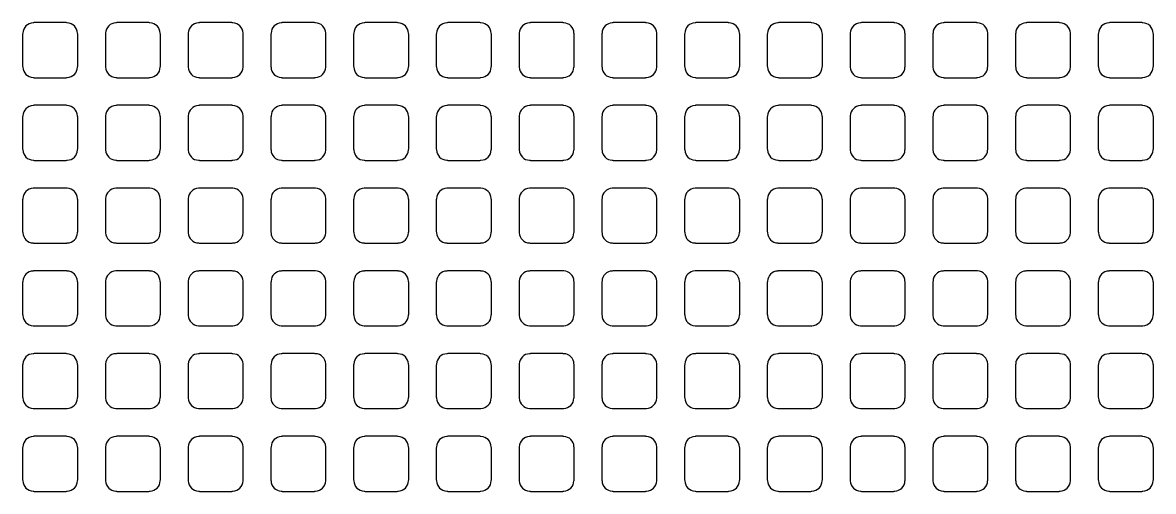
# Model space of a CAD drawing. Extents: x 0 to 248, y 0 to 175.
# Drawn here: x 82.748 to 84.831, y 143.569 to 144.432 of the extents above; entities that cross this region are included whole.
import ezdxf

# ---------------------------------------------------------------- set-up
doc = ezdxf.new("R2010")
doc.units = 0
doc.layers.add('gbr-dxf', color=7, linetype='Continuous')

msp = doc.modelspace()

# ---------------------------------------------------------------- linework, layer by layer
at = {"layer": 'gbr-dxf', "linetype": 'Continuous'}
for points in [[(82.7482, 144.3521, -0.098843), (82.7487, 144.3502, 0.393729), (82.7675, 144.3313, -0.104195), (82.7696, 144.3309), (82.8285, 144.3309, -0.101214), (82.8305, 144.3313, 0.393729), (82.8494, 144.3502, -0.09841), (82.8498, 144.3521), (82.8498, 144.4112, -0.101214), (82.8493, 144.4131, 0.393729), (82.8305, 144.432, -0.095482), (82.8286, 144.4324), (82.7694, 144.4324, -0.098843), (82.7675, 144.432, 0.393729), (82.7486, 144.4131, -0.088868), (82.7482, 144.4114)], [(82.9006, 144.3521, -0.098843), (82.9011, 144.3502, 0.393729), (82.9199, 144.3313, -0.101678), (82.9219, 144.3309), (82.981, 144.3309, -0.098843), (82.9829, 144.3313, 0.393729), (83.0017, 144.3502, -0.09841), (83.0022, 144.3521), (83.0022, 144.4112, -0.101214), (83.0017, 144.4131, 0.393729), (82.9828, 144.432, -0.09841), (82.9809, 144.4324), (82.9217, 144.4324, -0.089302), (82.9199, 144.4321, 0.393729), (82.9011, 144.4132, -0.101678), (82.9006, 144.4112)], [(83.053, 144.352, -0.095462), (83.0534, 144.3501, 0.393729), (83.0723, 144.3313, -0.095482), (83.0741, 144.3309), (83.1333, 144.3309, -0.104567), (83.1353, 144.3313, 0.393729), (83.1542, 144.3502, -0.088868), (83.1546, 144.3519), (83.1546, 144.4114, -0.092621), (83.1542, 144.4132, 0.393729), (83.1353, 144.432, -0.092282), (83.1335, 144.4324), (83.0741, 144.4324, -0.095462), (83.0723, 144.432, 0.393729), (83.0534, 144.4131, -0.09841), (83.053, 144.4112)], [(83.2054, 144.3521, -0.101214), (83.2058, 144.3502, 0.393729), (83.2247, 144.3313, -0.09841), (83.2266, 144.3309), (83.2858, 144.3309, -0.095462), (83.2876, 144.3313, 0.393729), (83.3065, 144.3501, -0.107228), (83.307, 144.3522), (83.307, 144.4113, -0.098843), (83.3066, 144.4132, 0.393729), (83.2877, 144.4321, -0.088868), (83.286, 144.4324), (83.2265, 144.4324, -0.092621), (83.2247, 144.432, 0.393729), (83.2059, 144.4132, -0.104195), (83.2054, 144.4112)], [(83.3578, 144.3519, -0.089302), (83.3582, 144.3501, 0.393729), (83.3771, 144.3313, -0.095482), (83.3789, 144.3309), (83.4381, 144.3309, -0.104567), (83.4401, 144.3313, 0.393729), (83.459, 144.3502, -0.095482), (83.4594, 144.3521), (83.4594, 144.4113, -0.098843), (83.459, 144.4132, 0.393729), (83.4401, 144.432, -0.092282), (83.4383, 144.4324), (83.3789, 144.4324, -0.095462), (83.3771, 144.432, 0.393729), (83.3582, 144.4131, -0.092282), (83.3578, 144.4114)], [(83.5102, 144.3522, -0.101214), (83.5107, 144.3502, 0.393729), (83.5295, 144.3313, -0.104195), (83.5316, 144.3309), (83.5905, 144.3309, -0.101214), (83.5925, 144.3313, 0.393729), (83.6114, 144.3502, -0.095482), (83.6118, 144.352), (83.6118, 144.4112, -0.098843), (83.6113, 144.4131, 0.393729), (83.5925, 144.432, -0.095482), (83.5906, 144.4324), (83.5314, 144.4324, -0.098843), (83.5295, 144.432, 0.393729), (83.5106, 144.4131, -0.092282), (83.5102, 144.4113)], [(83.6626, 144.3521, -0.098843), (83.663, 144.3502, 0.393729), (83.6819, 144.3313, -0.09841), (83.6838, 144.3309), (83.743, 144.3309, -0.095462), (83.7448, 144.3313, 0.393729), (83.7637, 144.3501, -0.09841), (83.7642, 144.352), (83.7642, 144.4115, -0.089302), (83.7638, 144.4132, 0.393729), (83.7449, 144.4321, -0.088868), (83.7432, 144.4324), (83.6837, 144.4324, -0.092621), (83.6819, 144.432, 0.393729), (83.6631, 144.4132, -0.101678), (83.6626, 144.4112)], [(83.815, 144.352, -0.098843), (83.8154, 144.3501, 0.393729), (83.8343, 144.3313, -0.095482), (83.8361, 144.3309), (83.8953, 144.3309, -0.104567), (83.8973, 144.3313, 0.393729), (83.9162, 144.3502, -0.09841), (83.9166, 144.3521), (83.9166, 144.4112, -0.101214), (83.9162, 144.4132, 0.393729), (83.8973, 144.432, -0.092282), (83.8955, 144.4324), (83.8361, 144.4324, -0.095462), (83.8343, 144.432, 0.393729), (83.8154, 144.4131, -0.101678), (83.815, 144.4112)], [(83.9674, 144.352, -0.095462), (83.9679, 144.3502, 0.393729), (83.9867, 144.3313, -0.101678), (83.9887, 144.3309), (84.0478, 144.3309, -0.098843), (84.0497, 144.3313, 0.393729), (84.0685, 144.3502, -0.101678), (84.069, 144.3521), (84.069, 144.4111, -0.104567), (84.0685, 144.4131, 0.393729), (84.0496, 144.432, -0.09841), (84.0477, 144.4324), (83.9885, 144.4324, -0.089302), (83.9867, 144.4321, 0.393729), (83.9679, 144.4132, -0.09841), (83.9674, 144.4113)], [(84.1198, 144.3522, -0.101214), (84.1203, 144.3502, 0.393729), (84.1391, 144.3313, -0.104195), (84.1412, 144.3309), (84.2001, 144.3309, -0.101214), (84.2021, 144.3313, 0.393729), (84.221, 144.3502, -0.095482), (84.2214, 144.352), (84.2214, 144.4112, -0.098843), (84.2209, 144.4131, 0.393729), (84.2021, 144.432, -0.095482), (84.2002, 144.4324), (84.141, 144.4324, -0.098843), (84.1391, 144.432, 0.393729), (84.1202, 144.4131, -0.092282), (84.1198, 144.4113)], [(84.2722, 144.352, -0.095462), (84.2726, 144.3501, 0.393729), (84.2915, 144.3313, -0.095482), (84.2933, 144.3309), (84.3525, 144.3309, -0.104567), (84.3545, 144.3313, 0.393729), (84.3734, 144.3502, -0.088868), (84.3738, 144.3519), (84.3738, 144.4114, -0.092621), (84.3734, 144.4132, 0.393729), (84.3545, 144.432, -0.092282), (84.3527, 144.4324), (84.2933, 144.4324, -0.095462), (84.2915, 144.432, 0.393729), (84.2726, 144.4131, -0.09841), (84.2722, 144.4112)], [(84.4246, 144.3521, -0.101214), (84.425, 144.3502, 0.393729), (84.4439, 144.3313, -0.09841), (84.4458, 144.3309), (84.505, 144.3309, -0.095462), (84.5068, 144.3313, 0.393729), (84.5257, 144.3501, -0.107228), (84.5262, 144.3522), (84.5262, 144.4113, -0.098843), (84.5258, 144.4132, 0.393729), (84.5069, 144.4321, -0.088868), (84.5052, 144.4324), (84.4457, 144.4324, -0.092621), (84.4439, 144.432, 0.393729), (84.4251, 144.4132, -0.104195), (84.4246, 144.4112)], [(84.577, 144.3519, -0.089302), (84.5774, 144.3501, 0.393729), (84.5963, 144.3313, -0.095482), (84.5981, 144.3309), (84.6573, 144.3309, -0.104567), (84.6593, 144.3313, 0.393729), (84.6782, 144.3502, -0.095482), (84.6786, 144.3521), (84.6786, 144.4113, -0.098843), (84.6782, 144.4132, 0.393729), (84.6593, 144.432, -0.092282), (84.6575, 144.4324), (84.5981, 144.4324, -0.095462), (84.5963, 144.432, 0.393729), (84.5774, 144.4131, -0.092282), (84.577, 144.4114)], [(84.7294, 144.352, -0.095462), (84.7298, 144.3502, 0.393729), (84.7487, 144.3313, -0.09841), (84.7506, 144.3309), (84.8098, 144.3309, -0.095462), (84.8116, 144.3313, 0.393729), (84.8305, 144.3501, -0.101678), (84.831, 144.3521), (84.831, 144.4114, -0.092621), (84.8306, 144.4132, 0.393729), (84.8117, 144.4321, -0.088868), (84.81, 144.4324), (84.7505, 144.4324, -0.092621), (84.7487, 144.432, 0.393729), (84.7299, 144.4132, -0.09841), (84.7294, 144.4113)], [(82.7482, 144.1997, -0.098843), (82.7487, 144.1978, 0.393729), (82.7675, 144.1789, -0.101678), (82.7695, 144.1785), (82.8286, 144.1785, -0.098843), (82.8305, 144.1789, 0.393729), (82.8494, 144.1978, -0.09841), (82.8498, 144.1997), (82.8498, 144.2588, -0.101214), (82.8493, 144.2607, 0.393729), (82.8305, 144.2796, -0.09841), (82.8286, 144.2801), (82.7694, 144.2801, -0.101214), (82.7675, 144.2796, 0.393729), (82.7486, 144.2607, -0.088868), (82.7482, 144.259)], [(82.9006, 144.1997, -0.098843), (82.9011, 144.1978, 0.393729), (82.9199, 144.1789, -0.09841), (82.9218, 144.1785), (82.981, 144.1785, -0.095462), (82.9829, 144.1789, 0.393729), (83.0017, 144.1978, -0.09841), (83.0022, 144.1997), (83.0022, 144.2588, -0.101214), (83.0017, 144.2607, 0.393729), (82.9828, 144.2796, -0.101678), (82.9809, 144.2801), (82.9217, 144.2801, -0.092621), (82.9199, 144.2797, 0.393729), (82.9011, 144.2608, -0.101678), (82.9006, 144.2588)], [(83.053, 144.1996, -0.095462), (83.0534, 144.1977, 0.393729), (83.0723, 144.1789, -0.092282), (83.0741, 144.1785), (83.1334, 144.1785, -0.101214), (83.1353, 144.1789, 0.393729), (83.1542, 144.1978, -0.088868), (83.1546, 144.1995), (83.1546, 144.259, -0.092621), (83.1542, 144.2608, 0.393729), (83.1353, 144.2796, -0.095482), (83.1334, 144.2801), (83.0742, 144.2801, -0.098843), (83.0723, 144.2796, 0.393729), (83.0534, 144.2607, -0.09841), (83.053, 144.2588)], [(83.2054, 144.1997, -0.101214), (83.2058, 144.1978, 0.393729), (83.2247, 144.1789, -0.095482), (83.2265, 144.1785), (83.2859, 144.1785, -0.092621), (83.2876, 144.1789, 0.393729), (83.3065, 144.1977, -0.107228), (83.307, 144.1998), (83.307, 144.2589, -0.098843), (83.3066, 144.2608, 0.393729), (83.2877, 144.2797, -0.092282), (83.2859, 144.2801), (83.2266, 144.2801, -0.095462), (83.2247, 144.2796, 0.393729), (83.2059, 144.2608, -0.104195), (83.2054, 144.2588)], [(83.3578, 144.1995, -0.089302), (83.3582, 144.1977, 0.393729), (83.3771, 144.1789, -0.092282), (83.3789, 144.1785), (83.4382, 144.1785, -0.101214), (83.4401, 144.1789, 0.393729), (83.459, 144.1978, -0.095482), (83.4594, 144.1997), (83.4594, 144.2589, -0.098843), (83.459, 144.2608, 0.393729), (83.4401, 144.2796, -0.095482), (83.4382, 144.2801), (83.379, 144.2801, -0.098843), (83.3771, 144.2796, 0.393729), (83.3582, 144.2607, -0.092282), (83.3578, 144.259)], [(83.5102, 144.1998, -0.101214), (83.5107, 144.1978, 0.393729), (83.5295, 144.1789, -0.101678), (83.5315, 144.1785), (83.5906, 144.1785, -0.098843), (83.5925, 144.1789, 0.393729), (83.6114, 144.1978, -0.095482), (83.6118, 144.1996), (83.6118, 144.2588, -0.098843), (83.6113, 144.2607, 0.393729), (83.5925, 144.2796, -0.09841), (83.5906, 144.2801), (83.5314, 144.2801, -0.101214), (83.5295, 144.2796, 0.393729), (83.5106, 144.2607, -0.092282), (83.5102, 144.2589)], [(83.6626, 144.1997, -0.098843), (83.663, 144.1978, 0.393729), (83.6819, 144.1789, -0.095482), (83.6837, 144.1785), (83.7431, 144.1785, -0.092621), (83.7448, 144.1789, 0.393729), (83.7637, 144.1977, -0.09841), (83.7642, 144.1996), (83.7642, 144.2591, -0.089302), (83.7638, 144.2608, 0.393729), (83.7449, 144.2797, -0.092282), (83.7431, 144.2801), (83.6838, 144.2801, -0.095462), (83.6819, 144.2796, 0.393729), (83.6631, 144.2608, -0.101678), (83.6626, 144.2588)], [(83.815, 144.1996, -0.098843), (83.8154, 144.1977, 0.393729), (83.8343, 144.1789, -0.092282), (83.8361, 144.1785), (83.8954, 144.1785, -0.101214), (83.8973, 144.1789, 0.393729), (83.9162, 144.1978, -0.09841), (83.9166, 144.1997), (83.9166, 144.2588, -0.101214), (83.9162, 144.2608, 0.393729), (83.8973, 144.2796, -0.095482), (83.8954, 144.2801), (83.8362, 144.2801, -0.098843), (83.8343, 144.2796, 0.393729), (83.8154, 144.2607, -0.101678), (83.815, 144.2588)], [(83.9674, 144.1996, -0.095462), (83.9679, 144.1978, 0.393729), (83.9867, 144.1789, -0.09841), (83.9886, 144.1785), (84.0478, 144.1785, -0.095462), (84.0497, 144.1789, 0.393729), (84.0685, 144.1978, -0.101678), (84.069, 144.1997), (84.069, 144.2587, -0.104567), (84.0685, 144.2607, 0.393729), (84.0496, 144.2796, -0.101678), (84.0477, 144.2801), (83.9885, 144.2801, -0.092621), (83.9867, 144.2797, 0.393729), (83.9679, 144.2608, -0.09841), (83.9674, 144.2589)], [(84.1198, 144.1998, -0.101214), (84.1203, 144.1978, 0.393729), (84.1391, 144.1789, -0.101678), (84.1411, 144.1785), (84.2002, 144.1785, -0.098843), (84.2021, 144.1789, 0.393729), (84.221, 144.1978, -0.095482), (84.2214, 144.1996), (84.2214, 144.2588, -0.098843), (84.2209, 144.2607, 0.393729), (84.2021, 144.2796, -0.09841), (84.2002, 144.2801), (84.141, 144.2801, -0.101214), (84.1391, 144.2796, 0.393729), (84.1202, 144.2607, -0.092282), (84.1198, 144.2589)], [(84.2722, 144.1996, -0.095462), (84.2726, 144.1977, 0.393729), (84.2915, 144.1789, -0.092282), (84.2933, 144.1785), (84.3526, 144.1785, -0.101214), (84.3545, 144.1789, 0.393729), (84.3734, 144.1978, -0.088868), (84.3738, 144.1995), (84.3738, 144.259, -0.092621), (84.3734, 144.2608, 0.393729), (84.3545, 144.2796, -0.095482), (84.3526, 144.2801), (84.2934, 144.2801, -0.098843), (84.2915, 144.2796, 0.393729), (84.2726, 144.2607, -0.09841), (84.2722, 144.2588)], [(84.4246, 144.1997, -0.101214), (84.425, 144.1978, 0.393729), (84.4439, 144.1789, -0.095482), (84.4457, 144.1785), (84.5051, 144.1785, -0.092621), (84.5068, 144.1789, 0.393729), (84.5257, 144.1977, -0.107228), (84.5262, 144.1998), (84.5262, 144.2589, -0.098843), (84.5258, 144.2608, 0.393729), (84.5069, 144.2797, -0.092282), (84.5051, 144.2801), (84.4458, 144.2801, -0.095462), (84.4439, 144.2796, 0.393729), (84.4251, 144.2608, -0.104195), (84.4246, 144.2588)], [(84.577, 144.1995, -0.089302), (84.5774, 144.1977, 0.393729), (84.5963, 144.1789, -0.092282), (84.5981, 144.1785), (84.6574, 144.1785, -0.101214), (84.6593, 144.1789, 0.393729), (84.6782, 144.1978, -0.095482), (84.6786, 144.1997), (84.6786, 144.2589, -0.098843), (84.6782, 144.2608, 0.393729), (84.6593, 144.2796, -0.095482), (84.6574, 144.2801), (84.5982, 144.2801, -0.098843), (84.5963, 144.2796, 0.393729), (84.5774, 144.2607, -0.092282), (84.577, 144.259)], [(84.7294, 144.1996, -0.095462), (84.7298, 144.1978, 0.393729), (84.7487, 144.1789, -0.095482), (84.7505, 144.1785), (84.8099, 144.1785, -0.092621), (84.8116, 144.1789, 0.393729), (84.8305, 144.1977, -0.101678), (84.831, 144.1997), (84.831, 144.259, -0.092621), (84.8306, 144.2608, 0.393729), (84.8117, 144.2797, -0.092282), (84.8099, 144.2801), (84.7506, 144.2801, -0.095462), (84.7487, 144.2796, 0.393729), (84.7299, 144.2608, -0.09841), (84.7294, 144.2589)], [(82.7482, 144.0473, -0.098843), (82.7487, 144.0454, 0.393729), (82.7675, 144.0265, -0.09841), (82.7694, 144.0261), (82.8286, 144.0261, -0.095462), (82.8305, 144.0265, 0.393729), (82.8494, 144.0454, -0.09841), (82.8498, 144.0473), (82.8498, 144.1064, -0.101214), (82.8493, 144.1083, 0.393729), (82.8305, 144.1272, -0.101678), (82.8285, 144.1277), (82.7695, 144.1277, -0.104567), (82.7675, 144.1272, 0.393729), (82.7486, 144.1083, -0.088868), (82.7482, 144.1066)], [(82.9006, 144.0473, -0.098843), (82.9011, 144.0454, 0.393729), (82.9199, 144.0265, -0.095482), (82.9218, 144.0261), (82.9811, 144.0261, -0.092621), (82.9829, 144.0265, 0.393729), (83.0017, 144.0454, -0.09841), (83.0022, 144.0473), (83.0022, 144.1064, -0.101214), (83.0017, 144.1083, 0.393729), (82.9828, 144.1272, -0.104195), (82.9808, 144.1277), (82.9218, 144.1277, -0.095462), (82.9199, 144.1273, 0.393729), (82.9011, 144.1084, -0.101678), (82.9006, 144.1064)], [(83.053, 144.0472, -0.095462), (83.0534, 144.0453, 0.393729), (83.0723, 144.0265, -0.088868), (83.074, 144.0261), (83.1334, 144.0261, -0.098843), (83.1353, 144.0265, 0.393729), (83.1542, 144.0454, -0.088868), (83.1546, 144.0471), (83.1546, 144.1066, -0.092621), (83.1542, 144.1084, 0.393729), (83.1353, 144.1272, -0.09841), (83.1334, 144.1277), (83.0742, 144.1277, -0.101214), (83.0723, 144.1272, 0.393729), (83.0534, 144.1083, -0.09841), (83.053, 144.1064)], [(83.2054, 144.0473, -0.101214), (83.2058, 144.0454, 0.393729), (83.2247, 144.0265, -0.092282), (83.2265, 144.0261), (83.2859, 144.0261, -0.089302), (83.2876, 144.0265, 0.393729), (83.3065, 144.0453, -0.107228), (83.307, 144.0474), (83.307, 144.1065, -0.098843), (83.3066, 144.1084, 0.393729), (83.2877, 144.1273, -0.095482), (83.2859, 144.1277), (83.2266, 144.1277, -0.098843), (83.2247, 144.1272, 0.393729), (83.2059, 144.1084, -0.104195), (83.2054, 144.1064)], [(83.3578, 144.0471, -0.089302), (83.3582, 144.0453, 0.393729), (83.3771, 144.0265, -0.088868), (83.3788, 144.0261), (83.4382, 144.0261, -0.098843), (83.4401, 144.0265, 0.393729), (83.459, 144.0454, -0.095482), (83.4594, 144.0473), (83.4594, 144.1065, -0.098843), (83.459, 144.1084, 0.393729), (83.4401, 144.1272, -0.09841), (83.4382, 144.1277), (83.379, 144.1277, -0.101214), (83.3771, 144.1272, 0.393729), (83.3582, 144.1083, -0.092282), (83.3578, 144.1066)], [(83.5102, 144.0474, -0.101214), (83.5107, 144.0454, 0.393729), (83.5295, 144.0265, -0.09841), (83.5314, 144.0261), (83.5906, 144.0261, -0.095462), (83.5925, 144.0265, 0.393729), (83.6114, 144.0454, -0.095482), (83.6118, 144.0472), (83.6118, 144.1064, -0.098843), (83.6113, 144.1083, 0.393729), (83.5925, 144.1272, -0.101678), (83.5905, 144.1277), (83.5315, 144.1277, -0.104567), (83.5295, 144.1272, 0.393729), (83.5106, 144.1083, -0.092282), (83.5102, 144.1065)], [(83.6626, 144.0473, -0.098843), (83.663, 144.0454, 0.393729), (83.6819, 144.0265, -0.092282), (83.6837, 144.0261), (83.7431, 144.0261, -0.089302), (83.7448, 144.0265, 0.393729), (83.7637, 144.0453, -0.09841), (83.7642, 144.0472), (83.7642, 144.1067, -0.089302), (83.7638, 144.1084, 0.393729), (83.7449, 144.1273, -0.095482), (83.7431, 144.1277), (83.6838, 144.1277, -0.098843), (83.6819, 144.1272, 0.393729), (83.6631, 144.1084, -0.101678), (83.6626, 144.1064)], [(83.815, 144.0472, -0.098843), (83.8154, 144.0453, 0.393729), (83.8343, 144.0265, -0.088868), (83.836, 144.0261), (83.8954, 144.0261, -0.098843), (83.8973, 144.0265, 0.393729), (83.9162, 144.0454, -0.09841), (83.9166, 144.0473), (83.9166, 144.1064, -0.101214), (83.9162, 144.1084, 0.393729), (83.8973, 144.1272, -0.09841), (83.8954, 144.1277), (83.8362, 144.1277, -0.101214), (83.8343, 144.1272, 0.393729), (83.8154, 144.1083, -0.101678), (83.815, 144.1064)], [(83.9674, 144.0472, -0.095462), (83.9679, 144.0454, 0.393729), (83.9867, 144.0265, -0.095482), (83.9886, 144.0261), (84.0479, 144.0261, -0.092621), (84.0497, 144.0265, 0.393729), (84.0685, 144.0454, -0.101678), (84.069, 144.0473), (84.069, 144.1063, -0.104567), (84.0685, 144.1083, 0.393729), (84.0496, 144.1272, -0.104195), (84.0476, 144.1277), (83.9886, 144.1277, -0.095462), (83.9867, 144.1273, 0.393729), (83.9679, 144.1084, -0.09841), (83.9674, 144.1065)], [(84.1198, 144.0474, -0.101214), (84.1203, 144.0454, 0.393729), (84.1391, 144.0265, -0.09841), (84.141, 144.0261), (84.2002, 144.0261, -0.095462), (84.2021, 144.0265, 0.393729), (84.221, 144.0454, -0.095482), (84.2214, 144.0472), (84.2214, 144.1064, -0.098843), (84.2209, 144.1083, 0.393729), (84.2021, 144.1272, -0.101678), (84.2001, 144.1277), (84.1411, 144.1277, -0.104567), (84.1391, 144.1272, 0.393729), (84.1202, 144.1083, -0.092282), (84.1198, 144.1065)], [(84.2722, 144.0472, -0.095462), (84.2726, 144.0453, 0.393729), (84.2915, 144.0265, -0.088868), (84.2932, 144.0261), (84.3526, 144.0261, -0.098843), (84.3545, 144.0265, 0.393729), (84.3734, 144.0454, -0.088868), (84.3738, 144.0471), (84.3738, 144.1066, -0.092621), (84.3734, 144.1084, 0.393729), (84.3545, 144.1272, -0.09841), (84.3526, 144.1277), (84.2934, 144.1277, -0.101214), (84.2915, 144.1272, 0.393729), (84.2726, 144.1083, -0.09841), (84.2722, 144.1064)], [(84.4246, 144.0473, -0.101214), (84.425, 144.0454, 0.393729), (84.4439, 144.0265, -0.092282), (84.4457, 144.0261), (84.5051, 144.0261, -0.089302), (84.5068, 144.0265, 0.393729), (84.5257, 144.0453, -0.107228), (84.5262, 144.0474), (84.5262, 144.1065, -0.098843), (84.5258, 144.1084, 0.393729), (84.5069, 144.1273, -0.095482), (84.5051, 144.1277), (84.4458, 144.1277, -0.098843), (84.4439, 144.1272, 0.393729), (84.4251, 144.1084, -0.104195), (84.4246, 144.1064)], [(84.577, 144.0471, -0.089302), (84.5774, 144.0453, 0.393729), (84.5963, 144.0265, -0.088868), (84.598, 144.0261), (84.6574, 144.0261, -0.098843), (84.6593, 144.0265, 0.393729), (84.6782, 144.0454, -0.095482), (84.6786, 144.0473), (84.6786, 144.1065, -0.098843), (84.6782, 144.1084, 0.393729), (84.6593, 144.1272, -0.09841), (84.6574, 144.1277), (84.5982, 144.1277, -0.101214), (84.5963, 144.1272, 0.393729), (84.5774, 144.1083, -0.092282), (84.577, 144.1066)], [(84.7294, 144.0472, -0.095462), (84.7298, 144.0454, 0.393729), (84.7487, 144.0265, -0.092282), (84.7505, 144.0261), (84.8099, 144.0261, -0.089302), (84.8116, 144.0265, 0.393729), (84.8305, 144.0453, -0.101678), (84.831, 144.0473), (84.831, 144.1066, -0.092621), (84.8306, 144.1084, 0.393729), (84.8117, 144.1273, -0.095482), (84.8099, 144.1277), (84.7506, 144.1277, -0.098843), (84.7487, 144.1272, 0.393729), (84.7299, 144.1084, -0.09841), (84.7294, 144.1065)], [(82.7482, 143.8949, -0.098843), (82.7487, 143.893, 0.393729), (82.7675, 143.8741, -0.107228), (82.7696, 143.8736), (82.8285, 143.8736, -0.104567), (82.8305, 143.8741, 0.393729), (82.8494, 143.893, -0.09841), (82.8498, 143.8949), (82.8498, 143.954, -0.101214), (82.8493, 143.9559, 0.393729), (82.8305, 143.9748, -0.104195), (82.8285, 143.9753), (82.7695, 143.9753, -0.10699), (82.7675, 143.9748, 0.393729), (82.7486, 143.9559, -0.088868), (82.7482, 143.9542)], [(82.9006, 143.8949, -0.098843), (82.9011, 143.893, 0.393729), (82.9199, 143.8741, -0.104195), (82.9219, 143.8736), (82.9809, 143.8736, -0.101214), (82.9829, 143.8741, 0.393729), (83.0017, 143.893, -0.09841), (83.0022, 143.8949), (83.0022, 143.954, -0.101214), (83.0017, 143.9559, 0.393729), (82.9828, 143.9748, -0.107228), (82.9808, 143.9753), (82.9218, 143.9753, -0.098843), (82.9199, 143.9749, 0.393729), (82.9011, 143.956, -0.101678), (82.9006, 143.954)], [(83.053, 143.8948, -0.095462), (83.0534, 143.8929, 0.393729), (83.0723, 143.8741, -0.09841), (83.0742, 143.8736), (83.1333, 143.8736, -0.10699), (83.1353, 143.8741, 0.393729), (83.1542, 143.893, -0.088868), (83.1546, 143.8947), (83.1546, 143.9542, -0.092621), (83.1542, 143.956, 0.393729), (83.1353, 143.9748, -0.101678), (83.1333, 143.9753), (83.0743, 143.9753, -0.104567), (83.0723, 143.9748, 0.393729), (83.0534, 143.9559, -0.09841), (83.053, 143.954)], [(83.2054, 143.8949, -0.101214), (83.2058, 143.893, 0.393729), (83.2247, 143.8741, -0.101678), (83.2266, 143.8736), (83.2857, 143.8736, -0.098843), (83.2876, 143.8741, 0.393729), (83.3065, 143.8929, -0.107228), (83.307, 143.895), (83.307, 143.9541, -0.098843), (83.3066, 143.956, 0.393729), (83.2877, 143.9749, -0.09841), (83.2858, 143.9753), (83.2267, 143.9753, -0.101214), (83.2247, 143.9748, 0.393729), (83.2059, 143.956, -0.104195), (83.2054, 143.954)], [(83.3578, 143.8947, -0.089302), (83.3582, 143.8929, 0.393729), (83.3771, 143.8741, -0.09841), (83.379, 143.8736), (83.4381, 143.8736, -0.10699), (83.4401, 143.8741, 0.393729), (83.459, 143.893, -0.095482), (83.4594, 143.8949), (83.4594, 143.9541, -0.098843), (83.459, 143.956, 0.393729), (83.4401, 143.9748, -0.101678), (83.4381, 143.9753), (83.3791, 143.9753, -0.104567), (83.3771, 143.9748, 0.393729), (83.3582, 143.9559, -0.092282), (83.3578, 143.9542)], [(83.5102, 143.895, -0.101214), (83.5107, 143.893, 0.393729), (83.5295, 143.8741, -0.107228), (83.5316, 143.8736), (83.5905, 143.8736, -0.104567), (83.5925, 143.8741, 0.393729), (83.6114, 143.893, -0.095482), (83.6118, 143.8948), (83.6118, 143.954, -0.098843), (83.6113, 143.9559, 0.393729), (83.5925, 143.9748, -0.104195), (83.5905, 143.9753), (83.5315, 143.9753, -0.10699), (83.5295, 143.9748, 0.393729), (83.5106, 143.9559, -0.092282), (83.5102, 143.9541)], [(83.6626, 143.8949, -0.098843), (83.663, 143.893, 0.393729), (83.6819, 143.8741, -0.101678), (83.6838, 143.8736), (83.7429, 143.8736, -0.098843), (83.7448, 143.8741, 0.393729), (83.7637, 143.8929, -0.09841), (83.7642, 143.8948), (83.7642, 143.9543, -0.089302), (83.7638, 143.956, 0.393729), (83.7449, 143.9749, -0.09841), (83.743, 143.9753), (83.6839, 143.9753, -0.101214), (83.6819, 143.9748, 0.393729), (83.6631, 143.956, -0.101678), (83.6626, 143.954)], [(83.815, 143.8948, -0.098843), (83.8154, 143.8929, 0.393729), (83.8343, 143.8741, -0.09841), (83.8362, 143.8736), (83.8953, 143.8736, -0.10699), (83.8973, 143.8741, 0.393729), (83.9162, 143.893, -0.09841), (83.9166, 143.8949), (83.9166, 143.954, -0.101214), (83.9162, 143.956, 0.393729), (83.8973, 143.9748, -0.101678), (83.8953, 143.9753), (83.8363, 143.9753, -0.104567), (83.8343, 143.9748, 0.393729), (83.8154, 143.9559, -0.101678), (83.815, 143.954)], [(83.9674, 143.8948, -0.095462), (83.9679, 143.893, 0.393729), (83.9867, 143.8741, -0.104195), (83.9887, 143.8736), (84.0477, 143.8736, -0.101214), (84.0497, 143.8741, 0.393729), (84.0685, 143.893, -0.101678), (84.069, 143.8949), (84.069, 143.9539, -0.104567), (84.0685, 143.9559, 0.393729), (84.0496, 143.9748, -0.107228), (84.0476, 143.9753), (83.9886, 143.9753, -0.098843), (83.9867, 143.9749, 0.393729), (83.9679, 143.956, -0.09841), (83.9674, 143.9541)], [(84.1198, 143.895, -0.101214), (84.1203, 143.893, 0.393729), (84.1391, 143.8741, -0.107228), (84.1412, 143.8736), (84.2001, 143.8736, -0.104567), (84.2021, 143.8741, 0.393729), (84.221, 143.893, -0.095482), (84.2214, 143.8948), (84.2214, 143.954, -0.098843), (84.2209, 143.9559, 0.393729), (84.2021, 143.9748, -0.104195), (84.2001, 143.9753), (84.1411, 143.9753, -0.10699), (84.1391, 143.9748, 0.393729), (84.1202, 143.9559, -0.092282), (84.1198, 143.9541)], [(84.2722, 143.8948, -0.095462), (84.2726, 143.8929, 0.393729), (84.2915, 143.8741, -0.09841), (84.2934, 143.8736), (84.3525, 143.8736, -0.10699), (84.3545, 143.8741, 0.393729), (84.3734, 143.893, -0.088868), (84.3738, 143.8947), (84.3738, 143.9542, -0.092621), (84.3734, 143.956, 0.393729), (84.3545, 143.9748, -0.101678), (84.3525, 143.9753), (84.2935, 143.9753, -0.104567), (84.2915, 143.9748, 0.393729), (84.2726, 143.9559, -0.09841), (84.2722, 143.954)], [(84.4246, 143.8949, -0.101214), (84.425, 143.893, 0.393729), (84.4439, 143.8741, -0.101678), (84.4458, 143.8736), (84.5049, 143.8736, -0.098843), (84.5068, 143.8741, 0.393729), (84.5257, 143.8929, -0.107228), (84.5262, 143.895), (84.5262, 143.9541, -0.098843), (84.5258, 143.956, 0.393729), (84.5069, 143.9749, -0.09841), (84.505, 143.9753), (84.4459, 143.9753, -0.101214), (84.4439, 143.9748, 0.393729), (84.4251, 143.956, -0.104195), (84.4246, 143.954)], [(84.577, 143.8947, -0.089302), (84.5774, 143.8929, 0.393729), (84.5963, 143.8741, -0.09841), (84.5982, 143.8736), (84.6573, 143.8736, -0.10699), (84.6593, 143.8741, 0.393729), (84.6782, 143.893, -0.095482), (84.6786, 143.8949), (84.6786, 143.9541, -0.098843), (84.6782, 143.956, 0.393729), (84.6593, 143.9748, -0.101678), (84.6573, 143.9753), (84.5983, 143.9753, -0.104567), (84.5963, 143.9748, 0.393729), (84.5774, 143.9559, -0.092282), (84.577, 143.9542)], [(84.7294, 143.8948, -0.095462), (84.7298, 143.893, 0.393729), (84.7487, 143.8741, -0.101678), (84.7506, 143.8736), (84.8097, 143.8736, -0.098843), (84.8116, 143.8741, 0.393729), (84.8305, 143.8929, -0.101678), (84.831, 143.8949), (84.831, 143.9542, -0.092621), (84.8306, 143.956, 0.393729), (84.8117, 143.9749, -0.09841), (84.8098, 143.9753), (84.7507, 143.9753, -0.101214), (84.7487, 143.9748, 0.393729), (84.7299, 143.956, -0.09841), (84.7294, 143.9541)], [(82.7482, 143.7425, -0.098843), (82.7487, 143.7406, 0.393729), (82.7675, 143.7217, -0.104195), (82.7696, 143.7213), (82.8285, 143.7213, -0.101214), (82.8305, 143.7217, 0.393729), (82.8494, 143.7406, -0.09841), (82.8498, 143.7425), (82.8498, 143.8016, -0.101214), (82.8493, 143.8035, 0.393729), (82.8305, 143.8224, -0.095482), (82.8286, 143.8228), (82.7694, 143.8228, -0.098843), (82.7675, 143.8224, 0.393729), (82.7486, 143.8035, -0.088868), (82.7482, 143.8018)], [(82.9006, 143.7425, -0.098843), (82.9011, 143.7406, 0.393729), (82.9199, 143.7217, -0.101678), (82.9219, 143.7213), (82.981, 143.7213, -0.098843), (82.9829, 143.7217, 0.393729), (83.0017, 143.7406, -0.09841), (83.0022, 143.7425), (83.0022, 143.8016, -0.101214), (83.0017, 143.8035, 0.393729), (82.9828, 143.8224, -0.09841), (82.9809, 143.8228), (82.9217, 143.8228, -0.089302), (82.9199, 143.8225, 0.393729), (82.9011, 143.8036, -0.101678), (82.9006, 143.8016)], [(83.053, 143.7424, -0.095462), (83.0534, 143.7405, 0.393729), (83.0723, 143.7217, -0.095482), (83.0741, 143.7213), (83.1333, 143.7213, -0.104567), (83.1353, 143.7217, 0.393729), (83.1542, 143.7406, -0.088868), (83.1546, 143.7423), (83.1546, 143.8018, -0.092621), (83.1542, 143.8036, 0.393729), (83.1353, 143.8224, -0.092282), (83.1335, 143.8228), (83.0741, 143.8228, -0.095462), (83.0723, 143.8224, 0.393729), (83.0534, 143.8035, -0.09841), (83.053, 143.8016)], [(83.2054, 143.7425, -0.101214), (83.2058, 143.7406, 0.393729), (83.2247, 143.7217, -0.09841), (83.2266, 143.7213), (83.2858, 143.7213, -0.095462), (83.2876, 143.7217, 0.393729), (83.3065, 143.7405, -0.107228), (83.307, 143.7426), (83.307, 143.8017, -0.098843), (83.3066, 143.8036, 0.393729), (83.2877, 143.8225, -0.088868), (83.286, 143.8228), (83.2265, 143.8228, -0.092621), (83.2247, 143.8224, 0.393729), (83.2059, 143.8036, -0.104195), (83.2054, 143.8016)], [(83.3578, 143.7423, -0.089302), (83.3582, 143.7405, 0.393729), (83.3771, 143.7217, -0.095482), (83.3789, 143.7213), (83.4381, 143.7213, -0.104567), (83.4401, 143.7217, 0.393729), (83.459, 143.7406, -0.095482), (83.4594, 143.7425), (83.4594, 143.8017, -0.098843), (83.459, 143.8036, 0.393729), (83.4401, 143.8224, -0.092282), (83.4383, 143.8228), (83.3789, 143.8228, -0.095462), (83.3771, 143.8224, 0.393729), (83.3582, 143.8035, -0.092282), (83.3578, 143.8018)], [(83.5102, 143.7426, -0.101214), (83.5107, 143.7406, 0.393729), (83.5295, 143.7217, -0.104195), (83.5316, 143.7213), (83.5905, 143.7213, -0.101214), (83.5925, 143.7217, 0.393729), (83.6114, 143.7406, -0.095482), (83.6118, 143.7424), (83.6118, 143.8016, -0.098843), (83.6113, 143.8035, 0.393729), (83.5925, 143.8224, -0.095482), (83.5906, 143.8228), (83.5314, 143.8228, -0.098843), (83.5295, 143.8224, 0.393729), (83.5106, 143.8035, -0.092282), (83.5102, 143.8017)], [(83.6626, 143.7425, -0.098843), (83.663, 143.7406, 0.393729), (83.6819, 143.7217, -0.09841), (83.6838, 143.7213), (83.743, 143.7213, -0.095462), (83.7448, 143.7217, 0.393729), (83.7637, 143.7405, -0.09841), (83.7642, 143.7424), (83.7642, 143.8019, -0.089302), (83.7638, 143.8036, 0.393729), (83.7449, 143.8225, -0.088868), (83.7432, 143.8228), (83.6837, 143.8228, -0.092621), (83.6819, 143.8224, 0.393729), (83.6631, 143.8036, -0.101678), (83.6626, 143.8016)], [(83.815, 143.7424, -0.098843), (83.8154, 143.7405, 0.393729), (83.8343, 143.7217, -0.095482), (83.8361, 143.7213), (83.8953, 143.7213, -0.104567), (83.8973, 143.7217, 0.393729), (83.9162, 143.7406, -0.09841), (83.9166, 143.7425), (83.9166, 143.8016, -0.101214), (83.9162, 143.8036, 0.393729), (83.8973, 143.8224, -0.092282), (83.8955, 143.8228), (83.8361, 143.8228, -0.095462), (83.8343, 143.8224, 0.393729), (83.8154, 143.8035, -0.101678), (83.815, 143.8016)], [(83.9674, 143.7424, -0.095462), (83.9679, 143.7406, 0.393729), (83.9867, 143.7217, -0.101678), (83.9887, 143.7213), (84.0478, 143.7213, -0.098843), (84.0497, 143.7217, 0.393729), (84.0685, 143.7406, -0.101678), (84.069, 143.7425), (84.069, 143.8015, -0.104567), (84.0685, 143.8035, 0.393729), (84.0496, 143.8224, -0.09841), (84.0477, 143.8228), (83.9885, 143.8228, -0.089302), (83.9867, 143.8225, 0.393729), (83.9679, 143.8036, -0.09841), (83.9674, 143.8017)], [(84.1198, 143.7426, -0.101214), (84.1203, 143.7406, 0.393729), (84.1391, 143.7217, -0.104195), (84.1412, 143.7213), (84.2001, 143.7213, -0.101214), (84.2021, 143.7217, 0.393729), (84.221, 143.7406, -0.095482), (84.2214, 143.7424), (84.2214, 143.8016, -0.098843), (84.2209, 143.8035, 0.393729), (84.2021, 143.8224, -0.095482), (84.2002, 143.8228), (84.141, 143.8228, -0.098843), (84.1391, 143.8224, 0.393729), (84.1202, 143.8035, -0.092282), (84.1198, 143.8017)], [(84.2722, 143.7424, -0.095462), (84.2726, 143.7405, 0.393729), (84.2915, 143.7217, -0.095482), (84.2933, 143.7213), (84.3525, 143.7213, -0.104567), (84.3545, 143.7217, 0.393729), (84.3734, 143.7406, -0.088868), (84.3738, 143.7423), (84.3738, 143.8018, -0.092621), (84.3734, 143.8036, 0.393729), (84.3545, 143.8224, -0.092282), (84.3527, 143.8228), (84.2933, 143.8228, -0.095462), (84.2915, 143.8224, 0.393729), (84.2726, 143.8035, -0.09841), (84.2722, 143.8016)], [(84.4246, 143.7425, -0.101214), (84.425, 143.7406, 0.393729), (84.4439, 143.7217, -0.09841), (84.4458, 143.7213), (84.505, 143.7213, -0.095462), (84.5068, 143.7217, 0.393729), (84.5257, 143.7405, -0.107228), (84.5262, 143.7426), (84.5262, 143.8017, -0.098843), (84.5258, 143.8036, 0.393729), (84.5069, 143.8225, -0.088868), (84.5052, 143.8228), (84.4457, 143.8228, -0.092621), (84.4439, 143.8224, 0.393729), (84.4251, 143.8036, -0.104195), (84.4246, 143.8016)], [(84.577, 143.7423, -0.089302), (84.5774, 143.7405, 0.393729), (84.5963, 143.7217, -0.095482), (84.5981, 143.7213), (84.6573, 143.7213, -0.104567), (84.6593, 143.7217, 0.393729), (84.6782, 143.7406, -0.095482), (84.6786, 143.7425), (84.6786, 143.8017, -0.098843), (84.6782, 143.8036, 0.393729), (84.6593, 143.8224, -0.092282), (84.6575, 143.8228), (84.5981, 143.8228, -0.095462), (84.5963, 143.8224, 0.393729), (84.5774, 143.8035, -0.092282), (84.577, 143.8018)], [(84.7294, 143.7424, -0.095462), (84.7298, 143.7406, 0.393729), (84.7487, 143.7217, -0.09841), (84.7506, 143.7213), (84.8098, 143.7213, -0.095462), (84.8116, 143.7217, 0.393729), (84.8305, 143.7405, -0.101678), (84.831, 143.7425), (84.831, 143.8018, -0.092621), (84.8306, 143.8036, 0.393729), (84.8117, 143.8225, -0.088868), (84.81, 143.8228), (84.7505, 143.8228, -0.092621), (84.7487, 143.8224, 0.393729), (84.7299, 143.8036, -0.09841), (84.7294, 143.8017)], [(82.7482, 143.5901, -0.098843), (82.7487, 143.5882, 0.393729), (82.7675, 143.5693, -0.101678), (82.7695, 143.5689), (82.8286, 143.5689, -0.098843), (82.8305, 143.5693, 0.393729), (82.8494, 143.5882, -0.09841), (82.8498, 143.5901), (82.8498, 143.6492, -0.101214), (82.8493, 143.6511, 0.393729), (82.8305, 143.67, -0.09841), (82.8286, 143.6705), (82.7694, 143.6705, -0.101214), (82.7675, 143.67, 0.393729), (82.7486, 143.6511, -0.088868), (82.7482, 143.6494)], [(82.9006, 143.5901, -0.098843), (82.9011, 143.5882, 0.393729), (82.9199, 143.5693, -0.09841), (82.9218, 143.5689), (82.981, 143.5689, -0.095462), (82.9829, 143.5693, 0.393729), (83.0017, 143.5882, -0.09841), (83.0022, 143.5901), (83.0022, 143.6492, -0.101214), (83.0017, 143.6511, 0.393729), (82.9828, 143.67, -0.101678), (82.9809, 143.6705), (82.9217, 143.6705, -0.092621), (82.9199, 143.6701, 0.393729), (82.9011, 143.6512, -0.101678), (82.9006, 143.6492)], [(83.053, 143.59, -0.095462), (83.0534, 143.5881, 0.393729), (83.0723, 143.5693, -0.092282), (83.0741, 143.5689), (83.1334, 143.5689, -0.101214), (83.1353, 143.5693, 0.393729), (83.1542, 143.5882, -0.088868), (83.1546, 143.5899), (83.1546, 143.6494, -0.092621), (83.1542, 143.6512, 0.393729), (83.1353, 143.67, -0.095482), (83.1334, 143.6705), (83.0742, 143.6705, -0.098843), (83.0723, 143.67, 0.393729), (83.0534, 143.6511, -0.09841), (83.053, 143.6492)], [(83.2054, 143.5901, -0.101214), (83.2058, 143.5882, 0.393729), (83.2247, 143.5693, -0.095482), (83.2265, 143.5689), (83.2859, 143.5689, -0.092621), (83.2876, 143.5693, 0.393729), (83.3065, 143.5881, -0.107228), (83.307, 143.5902), (83.307, 143.6493, -0.098843), (83.3066, 143.6512, 0.393729), (83.2877, 143.6701, -0.092282), (83.2859, 143.6705), (83.2266, 143.6705, -0.095462), (83.2247, 143.67, 0.393729), (83.2059, 143.6512, -0.104195), (83.2054, 143.6492)], [(83.3578, 143.5899, -0.089302), (83.3582, 143.5881, 0.393729), (83.3771, 143.5693, -0.092282), (83.3789, 143.5689), (83.4382, 143.5689, -0.101214), (83.4401, 143.5693, 0.393729), (83.459, 143.5882, -0.095482), (83.4594, 143.5901), (83.4594, 143.6493, -0.098843), (83.459, 143.6512, 0.393729), (83.4401, 143.67, -0.095482), (83.4382, 143.6705), (83.379, 143.6705, -0.098843), (83.3771, 143.67, 0.393729), (83.3582, 143.6511, -0.092282), (83.3578, 143.6494)], [(83.5102, 143.5902, -0.101214), (83.5107, 143.5882, 0.393729), (83.5295, 143.5693, -0.101678), (83.5315, 143.5689), (83.5906, 143.5689, -0.098843), (83.5925, 143.5693, 0.393729), (83.6114, 143.5882, -0.095482), (83.6118, 143.59), (83.6118, 143.6492, -0.098843), (83.6113, 143.6511, 0.393729), (83.5925, 143.67, -0.09841), (83.5906, 143.6705), (83.5314, 143.6705, -0.101214), (83.5295, 143.67, 0.393729), (83.5106, 143.6511, -0.092282), (83.5102, 143.6493)], [(83.6626, 143.5901, -0.098843), (83.663, 143.5882, 0.393729), (83.6819, 143.5693, -0.095482), (83.6837, 143.5689), (83.7431, 143.5689, -0.092621), (83.7448, 143.5693, 0.393729), (83.7637, 143.5881, -0.09841), (83.7642, 143.59), (83.7642, 143.6495, -0.089302), (83.7638, 143.6512, 0.393729), (83.7449, 143.6701, -0.092282), (83.7431, 143.6705), (83.6838, 143.6705, -0.095462), (83.6819, 143.67, 0.393729), (83.6631, 143.6512, -0.101678), (83.6626, 143.6492)], [(83.815, 143.59, -0.098843), (83.8154, 143.5881, 0.393729), (83.8343, 143.5693, -0.092282), (83.8361, 143.5689), (83.8954, 143.5689, -0.101214), (83.8973, 143.5693, 0.393729), (83.9162, 143.5882, -0.09841), (83.9166, 143.5901), (83.9166, 143.6492, -0.101214), (83.9162, 143.6512, 0.393729), (83.8973, 143.67, -0.095482), (83.8954, 143.6705), (83.8362, 143.6705, -0.098843), (83.8343, 143.67, 0.393729), (83.8154, 143.6511, -0.101678), (83.815, 143.6492)], [(83.9674, 143.59, -0.095462), (83.9679, 143.5882, 0.393729), (83.9867, 143.5693, -0.09841), (83.9886, 143.5689), (84.0478, 143.5689, -0.095462), (84.0497, 143.5693, 0.393729), (84.0685, 143.5882, -0.101678), (84.069, 143.5901), (84.069, 143.6491, -0.104567), (84.0685, 143.6511, 0.393729), (84.0496, 143.67, -0.101678), (84.0477, 143.6705), (83.9885, 143.6705, -0.092621), (83.9867, 143.6701, 0.393729), (83.9679, 143.6512, -0.09841), (83.9674, 143.6493)], [(84.1198, 143.5902, -0.101214), (84.1203, 143.5882, 0.393729), (84.1391, 143.5693, -0.101678), (84.1411, 143.5689), (84.2002, 143.5689, -0.098843), (84.2021, 143.5693, 0.393729), (84.221, 143.5882, -0.095482), (84.2214, 143.59), (84.2214, 143.6492, -0.098843), (84.2209, 143.6511, 0.393729), (84.2021, 143.67, -0.09841), (84.2002, 143.6705), (84.141, 143.6705, -0.101214), (84.1391, 143.67, 0.393729), (84.1202, 143.6511, -0.092282), (84.1198, 143.6493)], [(84.2722, 143.59, -0.095462), (84.2726, 143.5881, 0.393729), (84.2915, 143.5693, -0.092282), (84.2933, 143.5689), (84.3526, 143.5689, -0.101214), (84.3545, 143.5693, 0.393729), (84.3734, 143.5882, -0.088868), (84.3738, 143.5899), (84.3738, 143.6494, -0.092621), (84.3734, 143.6512, 0.393729), (84.3545, 143.67, -0.095482), (84.3526, 143.6705), (84.2934, 143.6705, -0.098843), (84.2915, 143.67, 0.393729), (84.2726, 143.6511, -0.09841), (84.2722, 143.6492)], [(84.4246, 143.5901, -0.101214), (84.425, 143.5882, 0.393729), (84.4439, 143.5693, -0.095482), (84.4457, 143.5689), (84.5051, 143.5689, -0.092621), (84.5068, 143.5693, 0.393729), (84.5257, 143.5881, -0.107228), (84.5262, 143.5902), (84.5262, 143.6493, -0.098843), (84.5258, 143.6512, 0.393729), (84.5069, 143.6701, -0.092282), (84.5051, 143.6705), (84.4458, 143.6705, -0.095462), (84.4439, 143.67, 0.393729), (84.4251, 143.6512, -0.104195), (84.4246, 143.6492)], [(84.577, 143.5899, -0.089302), (84.5774, 143.5881, 0.393729), (84.5963, 143.5693, -0.092282), (84.5981, 143.5689), (84.6574, 143.5689, -0.101214), (84.6593, 143.5693, 0.393729), (84.6782, 143.5882, -0.095482), (84.6786, 143.5901), (84.6786, 143.6493, -0.098843), (84.6782, 143.6512, 0.393729), (84.6593, 143.67, -0.095482), (84.6574, 143.6705), (84.5982, 143.6705, -0.098843), (84.5963, 143.67, 0.393729), (84.5774, 143.6511, -0.092282), (84.577, 143.6494)], [(84.7294, 143.59, -0.095462), (84.7298, 143.5882, 0.393729), (84.7487, 143.5693, -0.095482), (84.7505, 143.5689), (84.8099, 143.5689, -0.092621), (84.8116, 143.5693, 0.393729), (84.8305, 143.5881, -0.101678), (84.831, 143.5901), (84.831, 143.6494, -0.092621), (84.8306, 143.6512, 0.393729), (84.8117, 143.6701, -0.092282), (84.8099, 143.6705), (84.7506, 143.6705, -0.095462), (84.7487, 143.67, 0.393729), (84.7299, 143.6512, -0.09841), (84.7294, 143.6493)]]:
    msp.add_lwpolyline(points, format="xyb", close=True, dxfattribs=at)

doc.saveas('drawing.dxf')
